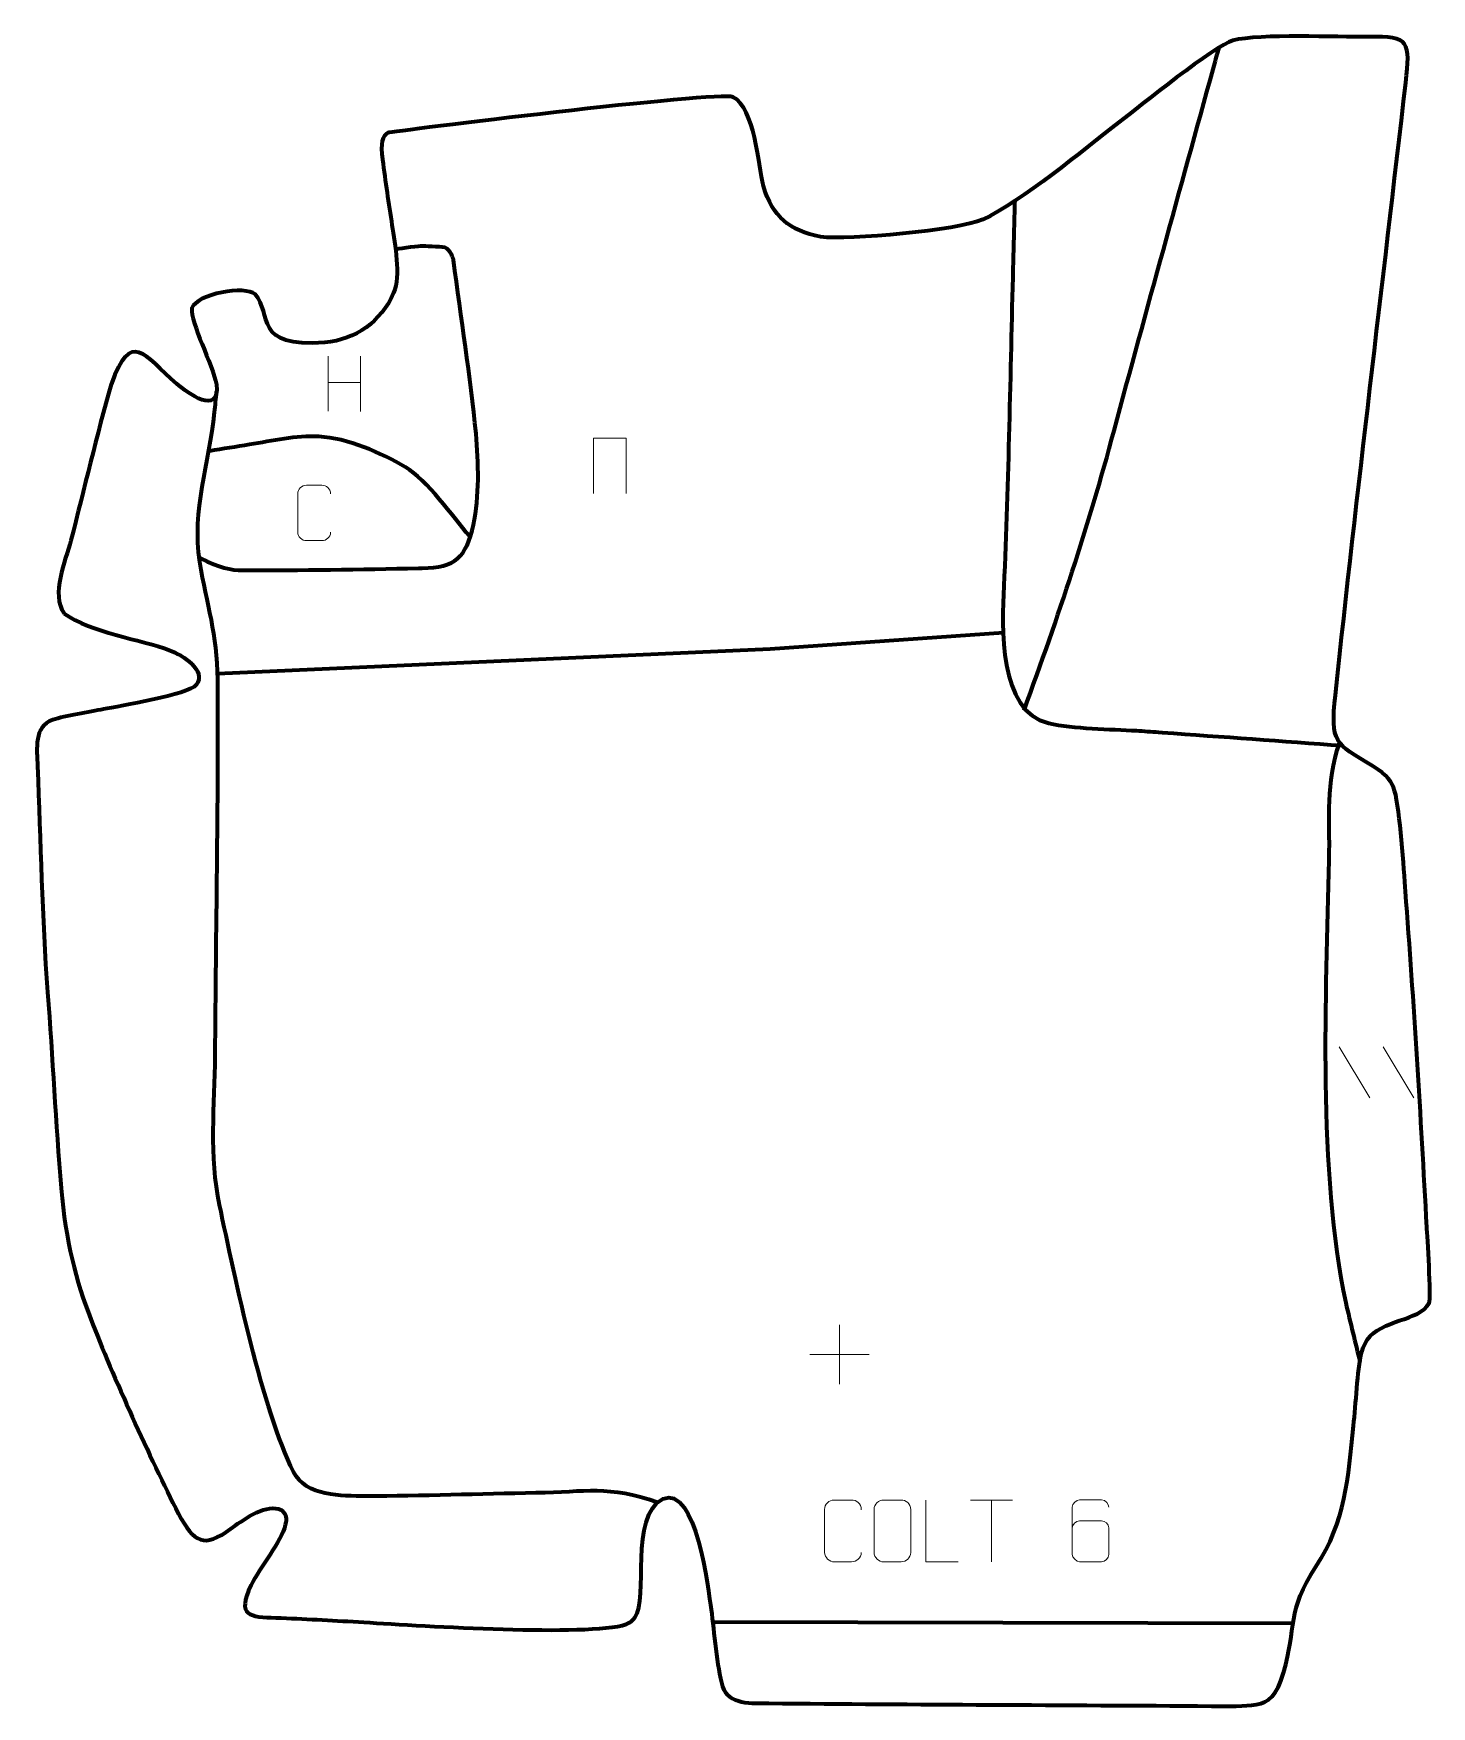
# Model space of a CAD drawing. Header units: millimetres. Extents: x 989 to 1553, y 172 to 848.
import ezdxf

# ---------------------------------------------------------------- set-up
doc = ezdxf.new("R2010")
doc.units = ezdxf.units.MM
doc.header["$MEASUREMENT"] = 0
doc.layers.add('layer 2', color=7, linetype='Continuous')
doc.layers.add('layer 3', color=7, linetype='Continuous')

msp = doc.modelspace()

# ---------------------------------------------------------------- linework, layer by layer
at = {"layer": 'layer 2', "color": 142, "lineweight": 158}
for points, knots in [([(1388.6786, 574.127), (1402.6861, 612.3094), (1414.5108, 647.8376), (1425.0679, 687.1714), (1425.0679, 687.1714), (1438.1502, 735.9129), (1451.7534, 784.5139), (1465.0731, 833.1908), (1465.0731, 833.1908), (1465.0731, 833.1908), (1465.4687, 834.6366), (1465.4687, 834.6366), (1465.4687, 834.6366), (1466.1274, 837.0472), (1466.7862, 839.4579), (1467.4449, 841.8685)], [0, 0, 0, 0, 0.2, 0.2, 0.2, 0.2, 0.4, 0.4, 0.4, 0.4, 0.6, 0.6, 0.6, 0.6, 1, 1, 1, 1]), ([(1384.9351, 780.1954), (1384.6994, 771.1654), (1384.4637, 762.1355), (1384.228, 753.1056), (1384.228, 753.1056), (1383.1078, 710.1968), (1382.4513, 667.1674), (1380.5339, 624.3043), (1380.5339, 624.3043), (1379.8112, 608.1493), (1378.096, 573.6659), (1398.7376, 568.9209), (1398.7376, 568.9209), (1408.5493, 566.6654), (1423.634, 566.5871), (1434.0769, 565.9466), (1434.0769, 565.9466), (1437.069, 565.7508), (1440.0599, 565.5503), (1443.0512, 565.3426), (1443.0512, 565.3426), (1443.0512, 565.3426), (1444.5102, 565.2376), (1444.5102, 565.2376), (1444.5102, 565.2376), (1468.7413, 563.4643), (1492.9727, 561.6956), (1517.2043, 559.9292)], [0, 0, 0, 0, 0.125, 0.125, 0.125, 0.125, 0.25, 0.25, 0.25, 0.25, 0.375, 0.375, 0.375, 0.375, 0.5, 0.5, 0.5, 0.5, 0.625, 0.625, 0.625, 0.625, 0.75, 0.75, 0.75, 0.75, 1, 1, 1, 1]), ([(1055.936, 635.6225), (1063.9631, 631.6738), (1068.1812, 630.7446), (1073.1882, 630.7265), (1073.1882, 630.7265), (1096.4088, 630.6429), (1120.8213, 631.1116), (1144.076, 631.5347), (1144.076, 631.5347), (1144.076, 631.5347), (1145.5828, 631.5641), (1145.5828, 631.5641), (1145.5828, 631.5641), (1159.0537, 631.8555), (1163.3459, 635.7452), (1166.3112, 649.128), (1166.3112, 649.128), (1168.8139, 660.4228), (1168.3893, 674.2989), (1167.3649, 685.814), (1167.3649, 685.814), (1165.0932, 709.3117), (1161.2273, 732.6616), (1158.282, 756.0858), (1158.282, 756.0858), (1158.282, 756.0858), (1157.1199, 760.558), (1154.7269, 761.0319), (1154.7269, 761.0319), (1152.334, 761.5058), (1146.7732, 761.6416), (1144.9216, 761.5987), (1144.9216, 761.5987), (1143.07, 761.5558), (1134.8574, 760.307), (1134.8574, 760.307)], [0, 0, 0, 0, 0.1, 0.1, 0.1, 0.1, 0.2, 0.2, 0.2, 0.2, 0.3, 0.3, 0.3, 0.3, 0.4, 0.4, 0.4, 0.4, 0.5, 0.5, 0.5, 0.5, 0.6, 0.6, 0.6, 0.6, 0.7, 0.7, 0.7, 0.7, 0.8, 0.8, 0.8, 0.8, 1, 1, 1, 1]), ([(1240.7025, 254.2048), (1220.9428, 261.1001), (1211.6912, 258.3644), (1191.5743, 258.0132), (1191.5743, 258.0132), (1168.811, 257.6158), (1145.4292, 256.7314), (1122.7465, 256.7378), (1122.7465, 256.7378), (1113.081, 256.7406), (1098.6711, 256.5559), (1093.6445, 266.5565), (1093.6445, 266.5565), (1081.0408, 291.6322), (1070.2634, 344.1477), (1063.749, 374.4412), (1063.749, 374.4412), (1059.6853, 393.7453), (1061.6751, 414.9405), (1062.0229, 434.5988), (1062.0229, 434.5988), (1062.3555, 485.2788), (1063.3627, 535.9349), (1063.0643, 586.6207), (1063.0643, 586.6207), (1062.9271, 604.9234), (1058.6736, 616.7565), (1055.8191, 634.135), (1055.8191, 634.135), (1052.5159, 654.9453), (1059.696, 673.7837), (1061.767, 694.5573), (1061.767, 694.5573), (1062.0445, 697.3398), (1062.3219, 700.1222), (1062.5993, 702.9047)], [0, 0, 0, 0, 0.1, 0.1, 0.1, 0.1, 0.2, 0.2, 0.2, 0.2, 0.3, 0.3, 0.3, 0.3, 0.4, 0.4, 0.4, 0.4, 0.5, 0.5, 0.5, 0.5, 0.6, 0.6, 0.6, 0.6, 0.7, 0.7, 0.7, 0.7, 0.8, 0.8, 0.8, 0.8, 1, 1, 1, 1]), ([(1164.6678, 644.4638), (1157.9851, 652.4678), (1147.4843, 667.2689), (1138.9253, 672.3226), (1138.9253, 672.3226), (1129.0619, 678.1464), (1115.4364, 684.0958), (1103.8825, 684.7308), (1103.8825, 684.7308), (1094.409, 685.2514), (1085.1711, 683.003), (1075.8881, 681.4754), (1075.8881, 681.4754), (1070.5111, 680.6151), (1065.1371, 679.7392), (1059.764, 678.855)], [0, 0, 0, 0, 0.2, 0.2, 0.2, 0.2, 0.4, 0.4, 0.4, 0.4, 0.6, 0.6, 0.6, 0.6, 1, 1, 1, 1]), ([(1063.0052, 588.957), (1063.0052, 588.957), (1286.1787, 598.9334), (1286.1787, 598.9334), (1286.1787, 598.9334), (1286.1787, 598.9334), (1380.3783, 605.6163), (1380.3783, 605.6163)], [0, 0, 0, 0, 0.33333333, 0.33333333, 0.33333333, 0.33333333, 1, 1, 1, 1]), ([(1516.0379, 561.3046), (1510.3093, 543.5499), (1512.2166, 531.7923), (1511.7909, 513.6606), (1511.7909, 513.6606), (1510.5179, 459.441), (1507.2715, 387.5132), (1518.6399, 334.7711), (1518.6399, 334.7711), (1520.4626, 326.823), (1522.5228, 318.9402), (1524.3226, 310.9819)], [0, 0, 0, 0, 0.25, 0.25, 0.25, 0.25, 0.5, 0.5, 0.5, 0.5, 1, 1, 1, 1])]:
    msp.add_open_spline(points, degree=3, knots=knots, dxfattribs=at)
at = {"layer": 'layer 2', "color": 250, "lineweight": 9}
for points in [[(1107.6101, 717.1597), (1107.6101, 717.1597), (1107.6101, 694.967), (1107.6101, 694.967)], [(1120.7258, 717.1597), (1120.7258, 717.1597), (1120.7258, 694.8094), (1120.7258, 694.8094)], [(1107.6276, 706.5173), (1107.6276, 706.5173), (1120.7258, 706.5173), (1120.7258, 706.5173)], [(1515.9705, 438.1795), (1515.9705, 438.1795), (1528.3348, 417.6352), (1528.3348, 417.6352)], [(1533.7004, 438.1795), (1533.7004, 438.1795), (1546.0647, 417.6352), (1546.0647, 417.6352)], [(1314.1671, 325.9923), (1314.1671, 325.9923), (1314.1671, 302.0144), (1314.1671, 302.0144)], [(1302.1782, 314.0033), (1302.1782, 314.0033), (1326.1561, 314.0033), (1326.1561, 314.0033)], [(1367.056, 255.1344), (1367.056, 255.1344), (1384.0432, 255.1344), (1384.0432, 255.1344)], [(1375.5498, 230.2044), (1375.5498, 230.2044), (1375.5498, 255.1579), (1375.5498, 255.1579)]]:
    msp.add_open_spline(points, degree=3, dxfattribs=at)
for points, knots in [([(1214.8204, 661.7365), (1214.8204, 661.7365), (1214.8204, 684.0868), (1214.8204, 684.0868), (1214.8204, 684.0868), (1214.8204, 684.0868), (1227.9387, 684.0868), (1227.9387, 684.0868), (1227.9387, 684.0868), (1227.9387, 684.0868), (1227.9387, 661.7365), (1227.9387, 661.7365)], [0, 0, 0, 0, 0.25, 0.25, 0.25, 0.25, 0.5, 0.5, 0.5, 0.5, 1, 1, 1, 1]), ([(1108.6457, 646.1059), (1108.5205, 644.0249), (1107.0183, 642.6997), (1105.0946, 642.69), (1105.0946, 642.69), (1103.006, 642.6903), (1100.9174, 642.6903), (1098.8291, 642.69), (1098.8291, 642.69), (1097.1049, 642.5956), (1095.3385, 644.2835), (1095.3485, 646.0903), (1095.3485, 646.0903), (1095.3489, 651.2585), (1095.3489, 656.4262), (1095.3485, 661.5936), (1095.3485, 661.5936), (1095.3523, 663.5087), (1096.9168, 665.0486), (1098.8447, 665.0365), (1098.8447, 665.0365), (1100.9277, 665.0365), (1103.0112, 665.0365), (1105.0946, 665.0365), (1105.0946, 665.0365), (1106.8381, 665.0683), (1108.6218, 663.7324), (1108.6457, 661.549)], [0, 0, 0, 0, 0.125, 0.125, 0.125, 0.125, 0.25, 0.25, 0.25, 0.25, 0.375, 0.375, 0.375, 0.375, 0.5, 0.5, 0.5, 0.5, 0.625, 0.625, 0.625, 0.625, 0.75, 0.75, 0.75, 0.75, 1, 1, 1, 1]), ([(1322.9726, 234.0221), (1322.8328, 231.6987), (1321.1556, 230.2191), (1319.0079, 230.2083), (1319.0079, 230.2083), (1316.676, 230.2087), (1314.3441, 230.2087), (1312.0126, 230.2083), (1312.0126, 230.2083), (1310.0876, 230.1029), (1308.1155, 231.9874), (1308.1267, 234.0047), (1308.1267, 234.0047), (1308.1271, 239.7748), (1308.1271, 245.5445), (1308.1267, 251.3138), (1308.1267, 251.3138), (1308.1309, 253.4519), (1309.8776, 255.1711), (1312.03, 255.1576), (1312.03, 255.1576), (1314.3557, 255.1576), (1316.6818, 255.1576), (1319.0079, 255.1576), (1319.0079, 255.1576), (1320.9545, 255.1931), (1322.9459, 253.7016), (1322.9726, 251.264)], [0, 0, 0, 0, 0.125, 0.125, 0.125, 0.125, 0.25, 0.25, 0.25, 0.25, 0.375, 0.375, 0.375, 0.375, 0.5, 0.5, 0.5, 0.5, 0.625, 0.625, 0.625, 0.625, 0.75, 0.75, 0.75, 0.75, 1, 1, 1, 1]), ([(1332.03, 255.1576), (1334.3557, 255.1576), (1336.6818, 255.1576), (1339.0079, 255.1576), (1339.0079, 255.1576), (1340.9545, 255.1932), (1342.9459, 253.7016), (1342.9726, 251.264), (1342.9726, 251.264), (1342.9722, 245.5171), (1342.9722, 239.7698), (1342.9726, 234.0221), (1342.9726, 234.0221), (1342.8328, 231.6987), (1341.1556, 230.2191), (1339.0079, 230.2083), (1339.0079, 230.2083), (1336.676, 230.2087), (1334.3441, 230.2087), (1332.0126, 230.2083), (1332.0126, 230.2083), (1330.0876, 230.1029), (1328.1155, 231.9874), (1328.1267, 234.0047), (1328.1267, 234.0047), (1328.127, 239.7748), (1328.127, 245.5445), (1328.1267, 251.3138), (1328.1267, 251.3138), (1328.1309, 253.4519), (1329.8776, 255.1711), (1332.03, 255.1576)], [0, 0, 0, 0, 0.11111111, 0.11111111, 0.11111111, 0.11111111, 0.22222222, 0.22222222, 0.22222222, 0.22222222, 0.33333333, 0.33333333, 0.33333333, 0.33333333, 0.44444444, 0.44444444, 0.44444444, 0.44444444, 0.55555556, 0.55555556, 0.55555556, 0.55555556, 0.66666667, 0.66666667, 0.66666667, 0.66666667, 0.77777778, 0.77777778, 0.77777778, 0.77777778, 1, 1, 1, 1]), ([(1362.0241, 230.2043), (1362.0241, 230.2043), (1349.075, 230.2043), (1349.075, 230.2043), (1349.075, 230.2043), (1349.075, 230.2043), (1349.075, 255.1579), (1349.075, 255.1579)], [0, 0, 0, 0, 0.33333333, 0.33333333, 0.33333333, 0.33333333, 1, 1, 1, 1]), ([(1422.9796, 252.2218), (1422.9555, 253.5613), (1421.5993, 255.2145), (1420.0274, 255.1802), (1420.0274, 255.1802), (1417.0426, 255.1799), (1414.0574, 255.1799), (1411.072, 255.1802), (1411.072, 255.1802), (1409.8529, 255.1951), (1408.1247, 253.7575), (1408.1197, 252.2218), (1408.1197, 252.2218), (1408.12, 245.8613), (1408.12, 239.5005), (1408.1197, 233.1398), (1408.1197, 233.1398), (1408.1244, 231.9769), (1409.8529, 230.2058), (1411.072, 230.1814), (1411.072, 230.1814), (1414.0574, 230.1817), (1417.0426, 230.1817), (1420.0274, 230.1814), (1420.0274, 230.1814), (1421.3055, 230.2252), (1422.9752, 231.8397), (1422.9796, 233.1398), (1422.9796, 233.1398), (1422.9796, 236.7231), (1422.9796, 240.3062), (1422.9796, 243.8889), (1422.9796, 243.8889), (1422.9411, 245.3671), (1421.3584, 246.8), (1420.0274, 246.798), (1420.0274, 246.798), (1417.0426, 246.7983), (1414.0574, 246.7983), (1411.072, 246.798), (1411.072, 246.798), (1409.7425, 246.803), (1408.0995, 245.2957), (1408.1412, 243.8672)], [0, 0, 0, 0, 0.08333333, 0.08333333, 0.08333333, 0.08333333, 0.16666667, 0.16666667, 0.16666667, 0.16666667, 0.25, 0.25, 0.25, 0.25, 0.33333333, 0.33333333, 0.33333333, 0.33333333, 0.41666667, 0.41666667, 0.41666667, 0.41666667, 0.5, 0.5, 0.5, 0.5, 0.58333333, 0.58333333, 0.58333333, 0.58333333, 0.66666667, 0.66666667, 0.66666667, 0.66666667, 0.75, 0.75, 0.75, 0.75, 0.83333333, 0.83333333, 0.83333333, 0.83333333, 1, 1, 1, 1])]:
    msp.add_open_spline(points, degree=3, knots=knots, dxfattribs=at)
at = {"layer": 'layer 2', "color": 142, "lineweight": 158}
msp.add_open_spline([(1497.3151, 205.2907), (1497.3151, 205.2907), (1262.9472, 205.7878), (1262.9472, 205.7878)], degree=3, dxfattribs=at)
at = {"layer": 'layer 3', "color": 242, "lineweight": 158}
msp.add_open_spline([(1001.0628, 613.2643), (995.418, 620.99), (1001.5606, 634.3745), (1003.7304, 642.7664), (1003.7304, 642.7664), (1009.0954, 663.573), (1014.1127, 685.2487), (1020.0562, 705.8104), (1020.0562, 705.8104), (1027.9085, 728.2878), (1033.0826, 717.7302), (1046.5611, 705.9627), (1046.5611, 705.9627), (1050.8203, 702.3324), (1063.8819, 692.7368), (1062.557, 705.7246), (1062.557, 705.7246), (1060.9798, 713.7441), (1051.9043, 730.8531), (1052.5806, 736.5312), (1052.5806, 736.5312), (1054.7081, 742.5116), (1074.23, 745.7531), (1078.1456, 742.221), (1078.1456, 742.221), (1085.2948, 734.4681), (1077.1589, 720.1825), (1106.2497, 722.7473), (1106.2497, 722.7473), (1118.7265, 723.8472), (1129.015, 731.1522), (1134.0895, 742.7301), (1134.0895, 742.7301), (1137.151, 749.7147), (1134.4917, 762.4949), (1133.398, 770.0763), (1133.398, 770.0763), (1132.1204, 778.932), (1130.6839, 787.7132), (1129.5758, 796.5995), (1129.5758, 796.5995), (1128.7513, 803.3613), (1129.423, 806.1816), (1131.9509, 807.4942), (1131.9509, 807.4942), (1132.3913, 807.7228), (1265.6949, 824.4956), (1271.1092, 821.8361), (1271.1092, 821.8361), (1279.8896, 817.5232), (1281.3199, 794.8888), (1283.4713, 785.8847), (1283.4713, 785.8847), (1287.0694, 773.4519), (1293.9712, 768.0672), (1306.458, 765.387), (1306.458, 765.387), (1317.9646, 764.0891), (1361.7693, 767.888), (1371.9963, 772.3771), (1371.9963, 772.3771), (1388.0562, 779.7287), (1412.0634, 800.2792), (1427.1085, 811.6997), (1427.1085, 811.6997), (1435.252, 817.939), (1465.8569, 842.8381), (1473.0847, 844.7069), (1473.0847, 844.7069), (1484.0985, 847.5545), (1514.8081, 845.9515), (1527.9922, 846.1944), (1527.9922, 846.1944), (1544.4699, 846.563), (1544.7278, 844.0631), (1542.8812, 827.8064), (1542.8812, 827.8064), (1533.3526, 745.3812), (1523.2575, 662.8078), (1514.4477, 580.3237), (1514.4477, 580.3237), (1512.3925, 561.0826), (1514.0915, 560.8921), (1529.6108, 551.5288), (1529.6108, 551.5288), (1535.5545, 547.9428), (1537.2308, 545.316), (1538.3765, 541.6301), (1538.3765, 541.6301), (1540.631, 533.7125), (1542.0678, 509.7789), (1542.7559, 500.9764), (1542.7559, 500.9764), (1546.2146, 456.0846), (1548.9638, 410.3384), (1551.3612, 365.3772), (1551.3612, 365.3772), (1551.5281, 362.2469), (1553.2725, 336.5527), (1552.2606, 334.7259), (1552.2606, 334.7259), (1548.1389, 327.2853), (1533.0338, 328.1633), (1527.2648, 319.8362), (1527.2648, 319.8362), (1527.2648, 319.8362), (1525.6659, 316.8192), (1525.6659, 316.8192), (1525.6659, 316.8192), (1525.6659, 316.8192), (1525.0833, 315.0535), (1525.0833, 315.0535), (1525.0833, 315.0535), (1523.2273, 306.7946), (1522.7641, 294.1035), (1521.7743, 285.1115), (1521.7743, 285.1115), (1519.4783, 263.9178), (1518.7028, 246.5821), (1506.5433, 228.2089), (1506.5433, 228.2089), (1494.7328, 209.9892), (1498.8904, 204.1312), (1493.4491, 185.3392), (1493.4491, 185.3392), (1490.718, 175.9075), (1487.6468, 173.4547), (1482.395, 172.5356), (1482.395, 172.5356), (1477.8647, 171.7427), (1471.5465, 171.9012), (1464.3756, 171.9529), (1464.3756, 171.9529), (1404.7988, 172.3829), (1345.1715, 172.4804), (1285.6054, 173.065), (1285.6054, 173.065), (1278.88, 173.131), (1269.2723, 172.3518), (1266.8449, 179.8693), (1266.8449, 179.8693), (1264.6254, 187.7484), (1263.5285, 202.0564), (1262.3054, 210.914), (1262.3054, 210.914), (1261.2364, 218.6946), (1256.2926, 261.4823), (1242.7671, 255.6344), (1242.7671, 255.6344), (1228.9904, 248.234), (1237.3959, 215.6611), (1231.5114, 207.652), (1231.5114, 207.652), (1230.3868, 206.1212), (1228.5842, 205.1219), (1226.411, 204.4857), (1226.411, 204.4857), (1207.1017, 200.2036), (1142.2266, 204.5764), (1119.8244, 205.917), (1119.8244, 205.917), (1108.553, 206.5915), (1097.8359, 207.1903), (1086.541, 207.6048), (1086.541, 207.6048), (1076.0099, 207.9914), (1070.4708, 208.0607), (1076.5324, 220.7362), (1076.5324, 220.7362), (1080.0395, 228.0698), (1088.7408, 238.4615), (1090.3384, 245.1146), (1090.3384, 245.1146), (1090.9994, 247.8668), (1090.8737, 249.1), (1088.9046, 251.0045), (1088.9046, 251.0045), (1088.9046, 251.0045), (1087.6416, 251.5549), (1087.6416, 251.5549), (1087.6416, 251.5549), (1081.5111, 253.3419), (1072.826, 246.8323), (1068.2275, 243.4684), (1068.2275, 243.4684), (1057.5183, 235.6345), (1053.4802, 237.8147), (1047.14, 249.6458), (1047.14, 249.6458), (1035.6799, 272.4933), (1020.7979, 304.8007), (1011.7587, 328.2257), (1011.7587, 328.2257), (1005.8029, 343.6601), (1001.5948, 359.6394), (999.7717, 381.1225), (999.7717, 381.1225), (997.5408, 407.4097), (996.3884, 433.8627), (994.3117, 460.2652), (994.3117, 460.2652), (992.0523, 490.5308), (991.4572, 521.1872), (990.2508, 551.5425), (990.2508, 551.5425), (990.017, 558.6344), (988.6146, 567.6036), (996.4502, 570.288), (996.4502, 570.288), (1001.1311, 571.8918), (1011.4475, 573.5342), (1016.9442, 574.6049), (1016.9442, 574.6049), (1022.9619, 575.7771), (1051.424, 580.5052), (1054.3271, 584.3955), (1054.3271, 584.3955), (1058.747, 590.3184), (1048.6146, 596.5611), (1043.8593, 598.3331), (1043.8593, 598.3331), (1031.0213, 603.117), (1012.0261, 605.4193), (1001.0628, 613.2643)], degree=3, knots=[0, 0, 0, 0, 0.01754386, 0.01754386, 0.01754386, 0.01754386, 0.03508772, 0.03508772, 0.03508772, 0.03508772, 0.05263158, 0.05263158, 0.05263158, 0.05263158, 0.07017544, 0.07017544, 0.07017544, 0.07017544, 0.0877193, 0.0877193, 0.0877193, 0.0877193, 0.10526316, 0.10526316, 0.10526316, 0.10526316, 0.12280702, 0.12280702, 0.12280702, 0.12280702, 0.14035088, 0.14035088, 0.14035088, 0.14035088, 0.15789474, 0.15789474, 0.15789474, 0.15789474, 0.1754386, 0.1754386, 0.1754386, 0.1754386, 0.19298246, 0.19298246, 0.19298246, 0.19298246, 0.21052632, 0.21052632, 0.21052632, 0.21052632, 0.22807018, 0.22807018, 0.22807018, 0.22807018, 0.24561404, 0.24561404, 0.24561404, 0.24561404, 0.26315789, 0.26315789, 0.26315789, 0.26315789, 0.28070175, 0.28070175, 0.28070175, 0.28070175, 0.29824561, 0.29824561, 0.29824561, 0.29824561, 0.31578947, 0.31578947, 0.31578947, 0.31578947, 0.33333333, 0.33333333, 0.33333333, 0.33333333, 0.35087719, 0.35087719, 0.35087719, 0.35087719, 0.36842105, 0.36842105, 0.36842105, 0.36842105, 0.38596491, 0.38596491, 0.38596491, 0.38596491, 0.40350877, 0.40350877, 0.40350877, 0.40350877, 0.42105263, 0.42105263, 0.42105263, 0.42105263, 0.43859649, 0.43859649, 0.43859649, 0.43859649, 0.45614035, 0.45614035, 0.45614035, 0.45614035, 0.47368421, 0.47368421, 0.47368421, 0.47368421, 0.49122807, 0.49122807, 0.49122807, 0.49122807, 0.50877193, 0.50877193, 0.50877193, 0.50877193, 0.52631579, 0.52631579, 0.52631579, 0.52631579, 0.54385965, 0.54385965, 0.54385965, 0.54385965, 0.56140351, 0.56140351, 0.56140351, 0.56140351, 0.57894737, 0.57894737, 0.57894737, 0.57894737, 0.59649123, 0.59649123, 0.59649123, 0.59649123, 0.61403509, 0.61403509, 0.61403509, 0.61403509, 0.63157895, 0.63157895, 0.63157895, 0.63157895, 0.64912281, 0.64912281, 0.64912281, 0.64912281, 0.66666667, 0.66666667, 0.66666667, 0.66666667, 0.68421053, 0.68421053, 0.68421053, 0.68421053, 0.70175439, 0.70175439, 0.70175439, 0.70175439, 0.71929825, 0.71929825, 0.71929825, 0.71929825, 0.73684211, 0.73684211, 0.73684211, 0.73684211, 0.75438596, 0.75438596, 0.75438596, 0.75438596, 0.77192982, 0.77192982, 0.77192982, 0.77192982, 0.78947368, 0.78947368, 0.78947368, 0.78947368, 0.80701754, 0.80701754, 0.80701754, 0.80701754, 0.8245614, 0.8245614, 0.8245614, 0.8245614, 0.84210526, 0.84210526, 0.84210526, 0.84210526, 0.85964912, 0.85964912, 0.85964912, 0.85964912, 0.87719298, 0.87719298, 0.87719298, 0.87719298, 0.89473684, 0.89473684, 0.89473684, 0.89473684, 0.9122807, 0.9122807, 0.9122807, 0.9122807, 0.92982456, 0.92982456, 0.92982456, 0.92982456, 0.94736842, 0.94736842, 0.94736842, 0.94736842, 0.96491228, 0.96491228, 0.96491228, 0.96491228, 1, 1, 1, 1], dxfattribs=at)

doc.saveas('drawing.dxf')
